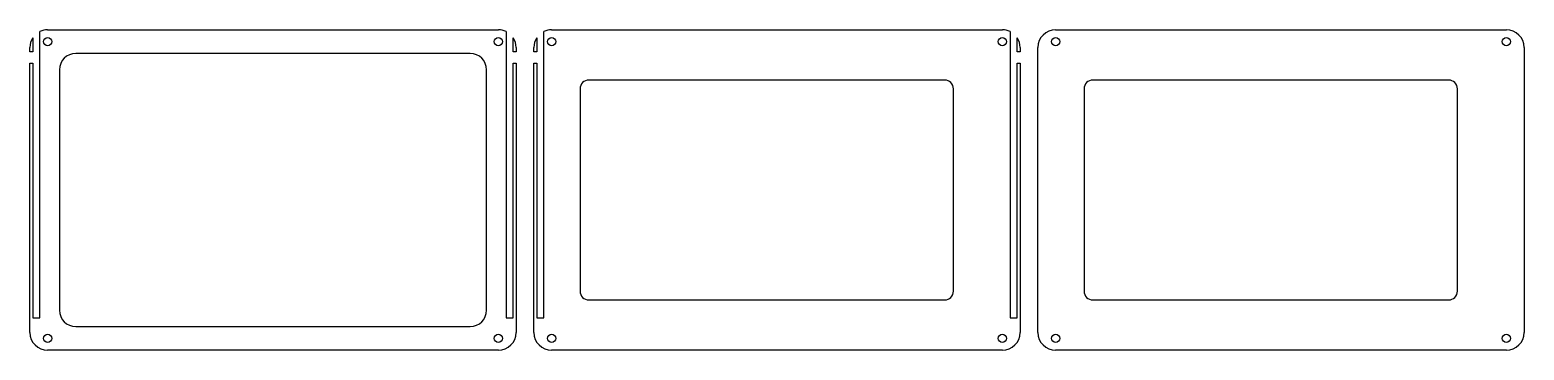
# Model space of a CAD drawing. Header units: millimetres. Extents: x 0 to 505, y -108 to 0.
import ezdxf

# ---------------------------------------------------------------- set-up
doc = ezdxf.new("R2010")
doc.units = ezdxf.units.MM

msp = doc.modelspace()

# ---------------------------------------------------------------- linework, layer by layer
for p, q in [((6, 0), (158.4, 0)), ((176.4, 0), (328.8, 0)), ((346.8, 0), (499.2, 0)), ((1, -2.68), (1, -7.5)), ((3.4, -97.5), (3.4, -0.59)), ((161, -0.59), (161, -97.5)), ((163.4, -7.5), (163.4, -2.68)), ((171.4, -2.68), (171.4, -7.5)), ((173.8, -97.5), (173.8, -0.59)), ((331.4, -0.59), (331.4, -97.5)), ((333.8, -7.5), (333.8, -2.68)), ((0, -7.5), (0, -6)), ((1, -7.5), (0, -7.5)), ((148.9, -8), (15.5, -8)), ((164.4, -7.5), (163.4, -7.5)), ((164.4, -6), (164.4, -7.5)), ((170.4, -7.5), (170.4, -6)), ((171.4, -7.5), (170.4, -7.5)), ((334.8, -7.5), (333.8, -7.5)), ((334.8, -6), (334.8, -7.5)), ((340.8, -102.46), (340.8, -6)), ((505.2, -6), (505.2, -102.46)), ((0, -102.46), (0, -11.3)), ((0, -11.3), (1, -11.3)), ((1, -11.3), (1, -97.5)), ((10, -13.5), (10, -94.96)), ((154.4, -94.96), (154.4, -13.5)), ((163.4, -97.5), (163.4, -11.3)), ((163.4, -11.3), (164.4, -11.3)), ((164.4, -11.3), (164.4, -102.46)), ((170.4, -102.46), (170.4, -11.3)), ((170.4, -11.3), (171.4, -11.3)), ((171.4, -11.3), (171.4, -97.5)), ((333.8, -97.5), (333.8, -11.3)), ((333.8, -11.3), (334.8, -11.3)), ((334.8, -11.3), (334.8, -102.46)), ((186.01, -20), (186.01, -88.46)), ((309.25, -17), (189.01, -17)), ((312.25, -88.46), (312.25, -20)), ((356.41, -20), (356.41, -88.46)), ((479.65, -17), (359.41, -17)), ((482.65, -88.46), (482.65, -20)), ((189.01, -91.46), (309.25, -91.46)), ((359.41, -91.46), (479.65, -91.46)), ((1, -97.5), (3.4, -97.5)), ((15.5, -100.46), (148.9, -100.46)), ((161, -97.5), (163.4, -97.5)), ((171.4, -97.5), (173.8, -97.5)), ((331.4, -97.5), (333.8, -97.5)), ((158.4, -108.46), (6, -108.46)), ((328.8, -108.46), (176.4, -108.46)), ((499.2, -108.46), (346.8, -108.46))]:
    msp.add_line(p, q)
for centre in [(6, -4), (158.4, -4), (176.4, -4), (328.8, -4), (346.8, -4), (499.2, -4), (6, -104.46), (158.4, -104.46), (176.4, -104.46), (328.8, -104.46), (346.8, -104.46), (499.2, -104.46)]:
    msp.add_circle(centre, 1.4)
for centre, radius, start, end in [((6, -6), 6, 90, 115.6793), ((158.4, -6), 6, 64.3207, 90), ((176.4, -6), 6, 90, 115.6793), ((328.8, -6), 6, 64.3207, 90), ((346.8, -6), 6, 90, 180), ((499.2, -6), 6, 0, 90), ((6, -6), 6, 146.4427, 180), ((158.4, -6), 6, 0, 33.5573), ((176.4, -6), 6, 146.4427, 180), ((328.8, -6), 6, 0, 33.5573), ((15.5, -13.5), 5.5, 90, 180), ((148.9, -13.5), 5.5, 0, 90), ((189.01, -20), 3, 90, 180), ((309.25, -20), 3, 0, 90), ((359.41, -20), 3, 90, 180), ((479.65, -20), 3, 0, 90), ((189.01, -88.46), 3, 180, 270), ((309.25, -88.46), 3, -90, 0), ((359.41, -88.46), 3, 180, 270), ((479.65, -88.46), 3, -90, 0), ((15.5, -94.96), 5.5, 180, 270), ((148.9, -94.96), 5.5, -90, 0), ((6, -102.46), 6, 180, 270), ((158.4, -102.46), 6, -90, 0), ((176.4, -102.46), 6, 180, 270), ((328.8, -102.46), 6, -90, 0), ((346.8, -102.46), 6, 180, 270), ((499.2, -102.46), 6, -90, 0)]:
    msp.add_arc(centre, radius, start, end)

doc.saveas('drawing.dxf')
